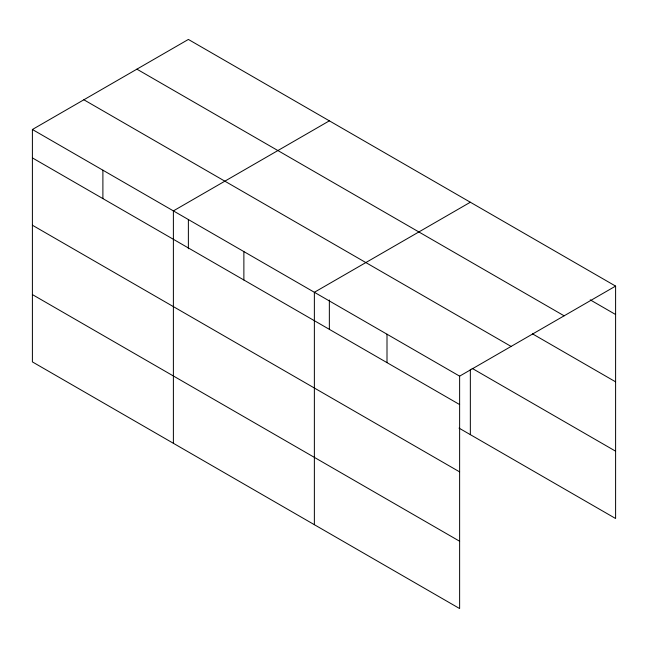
<?xml version="1.0" encoding="UTF-8"?>
<svg xmlns="http://www.w3.org/2000/svg" width="648" height="648" viewBox="0 0 648 648"><rect width="100%" height="100%" fill="white"/><g stroke="black" fill="none" stroke-linecap="round" stroke-linejoin="round"><path stroke-width="0.97" d="M32.4 129.495L459.626 376.148L459.626 608.561L32.4 361.9L32.4 129.495L188.374 39.439L615.6 286.1L615.6 518.505L459.027 428.117M329.354 120.836L173.389 210.892L173.389 443.297M470.343 202.233L314.369 292.289L314.369 524.694M459.626 376.148L615.6 286.1M590.223 299.862L615.6 314.515M136.898 69.158L564.133 315.819M532.47 333.833L615.6 381.834M83.867 99.776L511.102 346.429M472.092 368.339L615.6 451.186M32.4 157.901L459.626 404.563M32.4 225.221L459.626 471.882M32.4 294.581L459.626 541.242M470.343 369.336L470.343 434.646M387.002 334.214L387.002 362.629M329.354 300L329.354 329.135M243.875 251.586L243.875 280.001M188.374 219.607L188.374 248.743M102.894 170.189L102.894 198.604"/></g></svg>
